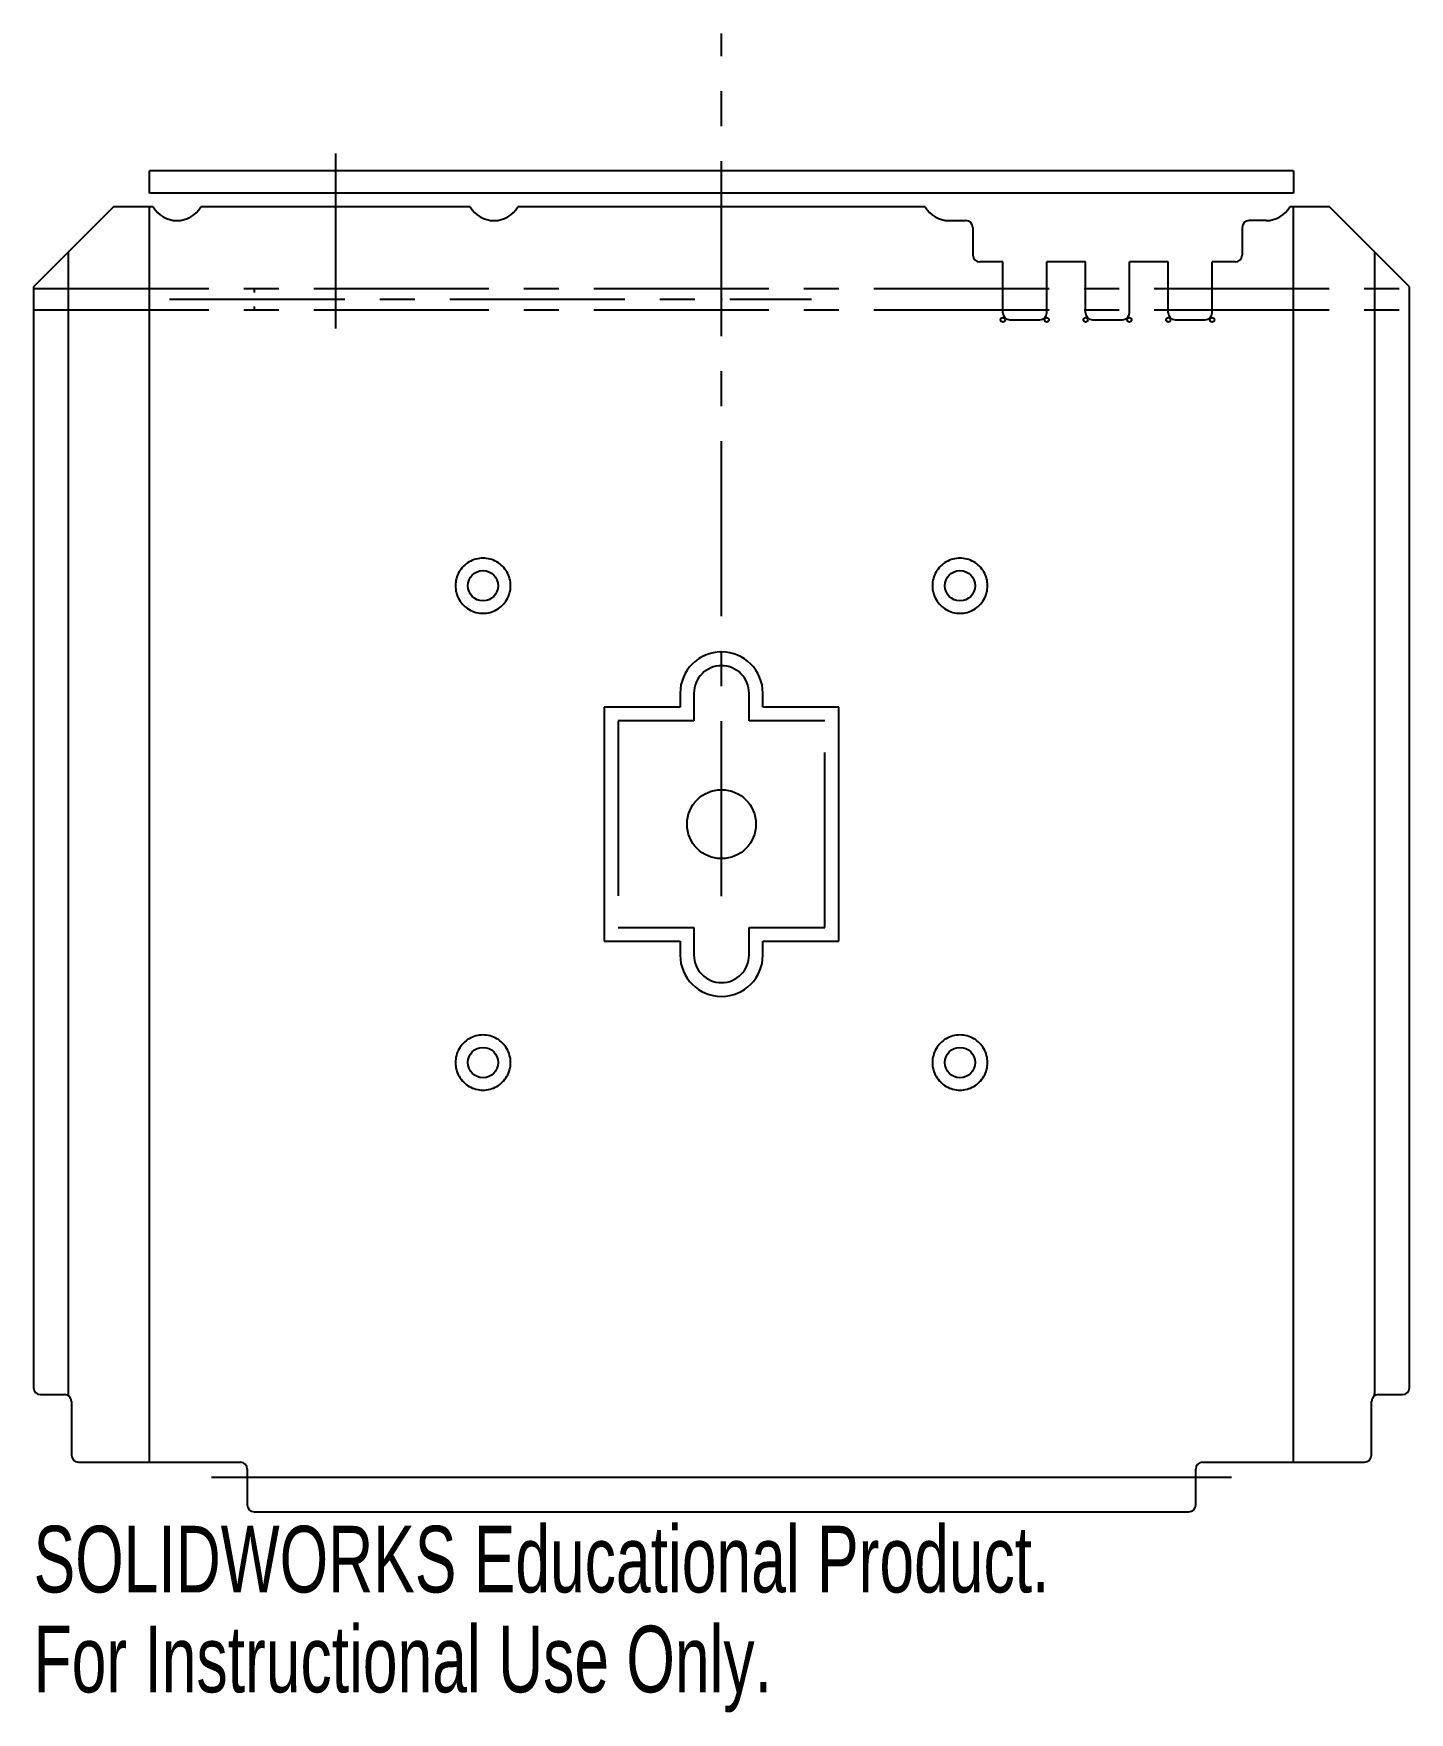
# Model space of a CAD drawing. Header units: millimetres. Extents: x -50 to 50, y -64 to 57.
import ezdxf

# ---------------------------------------------------------------- set-up
doc = ezdxf.new("R2010")
doc.units = ezdxf.units.MM
doc.header["$PDSIZE"] = -1
doc.linetypes.add('CENTERX2', pattern=[20.32, 12.7, -2.54, 2.54, -2.54])
doc.styles.add('SLDTEXTSTYLE0', font='TXT', dxfattribs={"width": 0.7})

msp = doc.modelspace()

# ---------------------------------------------------------------- linework, layer by layer
at = {"color": 7, "linetype": 'CENTERX2'}
for p, q in [((0, -5.23), (0, 57.37)), ((-28, 48.67), (-28, 34.2)), ((-49.9, 38.86), (49.9, 38.86)), ((-40.03, 38.09), (6.52, 38.09)), ((-49.9, 37.33), (49.9, 37.33)), ((-2, 9.5), (-2, 7.5)), ((2, 7.5), (2, 9.5)), ((-7.5, 7.5), (-7.5, -7.5)), ((-2, 7.5), (-7.5, 7.5)), ((7.5, 7.5), (2, 7.5)), ((7.5, -7.5), (7.5, 7.5)), ((-7.5, -7.5), (-2, -7.5)), ((-2, -7.5), (-2, -9.5)), ((2, -9.5), (2, -7.5)), ((2, -7.5), (7.5, -7.5))]:
    msp.add_line(p, q, dxfattribs=at)
at = {"color": 7, "linetype": 'Continuous'}
for p, q in [((41.5, 47.4), (-41.5, 47.4)), ((-41.5, 45.8), (-41.5, 47.4)), ((41.5, 47.4), (41.5, 45.8)), ((41.5, 45.8), (-41.5, 45.8)), ((-41.5, -46.3), (-41.5, 44.8)), ((41.5, -46.3), (41.5, 44.8)), ((-47.4, 41.5), (-47.4, -41.4)), ((47.4, -41.5), (47.4, 41.5)), ((-33.89, 38.83), (-33.89, 38.58)), ((-33.89, 37.56), (-33.89, 37.31)), ((-3, 9.5), (-3, 8.5)), ((3, 8.5), (3, 9.5)), ((-8.5, 8.5), (-8.5, -8.5)), ((-3, 8.5), (-8.5, 8.5)), ((8.5, 8.5), (3, 8.5)), ((8.5, -8.5), (8.5, 8.5)), ((-8.5, -8.5), (-3, -8.5)), ((-3, -8.5), (-3, -9.5)), ((3, -9.5), (3, -8.5)), ((3, -8.5), (8.5, -8.5)), ((47.4, -41.4), (47.3, -41.4)), ((-37, -47.4), (37, -47.4))]:
    msp.add_line(p, q, dxfattribs=at)
at = {"color": 7, "linetype": 'Continuous', "lineweight": 25}
for p, q in [((-44.1, 44.8), (-49.9, 39)), ((-41.23, 44.8), (-44.1, 44.8)), ((-18.23, 44.8), (-37.77, 44.8)), ((14.77, 44.8), (-14.77, 44.8)), ((44.1, 44.8), (41.23, 44.8)), ((49.9, 39), (44.1, 44.8)), ((16.5, 43.8), (17.73, 43.8)), ((18.23, 43.3), (18.23, 41.3)), ((37.77, 43.3), (37.77, 41.3)), ((39.5, 43.8), (38.27, 43.8)), ((20.41, 40.8), (18.73, 40.8)), ((20.41, 37.1), (20.41, 40.8)), ((23.59, 37.1), (23.59, 40.8)), ((26.41, 40.8), (23.59, 40.8)), ((26.41, 37.1), (26.41, 40.8)), ((29.59, 37.1), (29.59, 40.8)), ((32.41, 40.8), (29.59, 40.8)), ((32.41, 37.1), (32.41, 40.8)), ((35.59, 37.1), (35.59, 40.8)), ((37.27, 40.8), (35.59, 40.8)), ((-49.9, 39), (-49.9, -40.9)), ((49.9, -40.9), (49.9, 39)), ((20.91, 36.6), (23.09, 36.6)), ((26.91, 36.6), (29.09, 36.6)), ((32.91, 36.6), (35.09, 36.6)), ((-3, 9.5), (-3, 8.5)), ((3, 8.5), (3, 9.5)), ((-8.5, 8.5), (-8.5, -8.5)), ((-3, 8.5), (-8.5, 8.5)), ((8.5, 8.5), (3, 8.5)), ((8.5, -8.5), (8.5, 8.5)), ((-8.5, -8.5), (-3, -8.5)), ((-3, -8.5), (-3, -9.5)), ((3, -9.5), (3, -8.5)), ((3, -8.5), (8.5, -8.5)), ((-49.4, -41.4), (-47.65, -41.4)), ((47.65, -41.4), (49.4, -41.4)), ((-47.15, -41.9), (-47.15, -45.8)), ((47.15, -45.8), (47.15, -41.9)), ((-46.65, -46.3), (-34.9, -46.3)), ((-34.4, -46.8), (-34.4, -49.4)), ((34.4, -49.4), (34.4, -46.8)), ((34.9, -46.3), (46.65, -46.3)), ((-33.9, -49.9), (33.9, -49.9))]:
    msp.add_line(p, q, dxfattribs=at)
for centre, radius in [((20.41, 36.6), 0.16), ((23.59, 36.6), 0.16), ((26.41, 36.6), 0.16), ((29.59, 36.6), 0.16), ((32.41, 36.6), 0.16), ((35.59, 36.6), 0.16), ((-17.3, 17.3), 1.1), ((17.3, 17.3), 1.1), ((-17.3, -17.3), 1.1), ((17.3, -17.3), 1.1)]:
    msp.add_circle(centre, radius, dxfattribs=at)
at = {"color": 7, "linetype": 'Continuous'}
for centre, radius in [((-17.3, 17.3), 1.1), ((17.3, 17.3), 1.1), ((0, 0), 2.5), ((-17.3, -17.3), 1.1), ((17.3, -17.3), 1.1)]:
    msp.add_circle(centre, radius, dxfattribs=at)
at = {"color": 7, "linetype": 'Continuous', "lineweight": 25}
for centre, radius, start, end in [((-39.5, 45.8), 2, 210, 330), ((-16.5, 45.8), 2, 210, 330), ((16.5, 45.8), 2, 210, 270), ((39.5, 45.8), 2, 270, 330), ((17.73, 43.3), 0.5, 0, 90), ((38.27, 43.3), 0.5, 90, 180), ((18.73, 41.3), 0.5, 180, 270), ((37.27, 41.3), 0.5, 270, 0), ((20.91, 37.1), 0.5, 180, 270), ((23.09, 37.1), 0.5, 270, 0), ((26.91, 37.1), 0.5, 180, 270), ((29.09, 37.1), 0.5, 270, 0), ((32.91, 37.1), 0.5, 180, 270), ((35.09, 37.1), 0.5, 270, 0), ((0, 9.5), 3, 0, 180), ((0, -9.5), 3, 180, 0), ((-49.4, -40.9), 0.5, 180, 270), ((-47.65, -41.9), 0.5, 0, 90), ((47.65, -41.9), 0.5, 90, 180), ((49.4, -40.9), 0.5, 270, 0), ((-46.65, -45.8), 0.5, 180, 270), ((46.65, -45.8), 0.5, 270, 0), ((-34.9, -46.8), 0.5, 0, 90), ((34.9, -46.8), 0.5, 90, 180), ((-33.9, -49.4), 0.5, 180, 270), ((33.9, -49.4), 0.5, 270, 0)]:
    msp.add_arc(centre, radius, start, end, dxfattribs=at)
at = {"color": 7, "linetype": 'CENTERX2'}
for centre, start, end in [((-17.3, 17.3), 120, 180), ((-17.3, 17.3), 60, 120), ((-17.3, 17.3), 0, 60), ((17.3, 17.3), 120, 180), ((17.3, 17.3), 60, 120), ((17.3, 17.3), 0, 60), ((-17.3, 17.3), 180, 240), ((-17.3, 17.3), 300, 0), ((17.3, 17.3), 180, 240), ((17.3, 17.3), 300, 0), ((-17.3, 17.3), 240, 300), ((17.3, 17.3), 240, 300), ((0, 9.5), 0, 180), ((0, -9.5), 180, 0), ((-17.3, -17.3), 120, 180), ((-17.3, -17.3), 60, 120), ((-17.3, -17.3), 0, 60), ((17.3, -17.3), 120, 180), ((17.3, -17.3), 60, 120), ((17.3, -17.3), 0, 60), ((-17.3, -17.3), 180, 240), ((-17.3, -17.3), 240, 0), ((17.3, -17.3), 180, 240), ((17.3, -17.3), 300, 0), ((17.3, -17.3), 240, 300)]:
    msp.add_arc(centre, 2, start, end, dxfattribs=at)
at = {"color": 7, "linetype": 'Continuous'}
for centre, start, end in [((0, 9.5), 0, 180), ((0, -9.5), 180, 0)]:
    msp.add_arc(centre, 3, start, end, dxfattribs=at)
for p in [(-28, 38.09), (0, 38.09)]:
    msp.add_point(p, dxfattribs=at)

# ---------------------------------------------------------------- texts
at = {"color": 7, "linetype": 'Continuous', "char_height": 4.8336, "attachment_point": 1, "style": 'SLDTEXTSTYLE0'}
for s, insert in [('SOLIDWORKS Educational Product.', (-49.9, -50.92)), ('For Instructional Use Only.', (-49.9, -58.17))]:
    msp.add_mtext(s, dxfattribs=dict(at, insert=insert))

doc.saveas('drawing.dxf')
